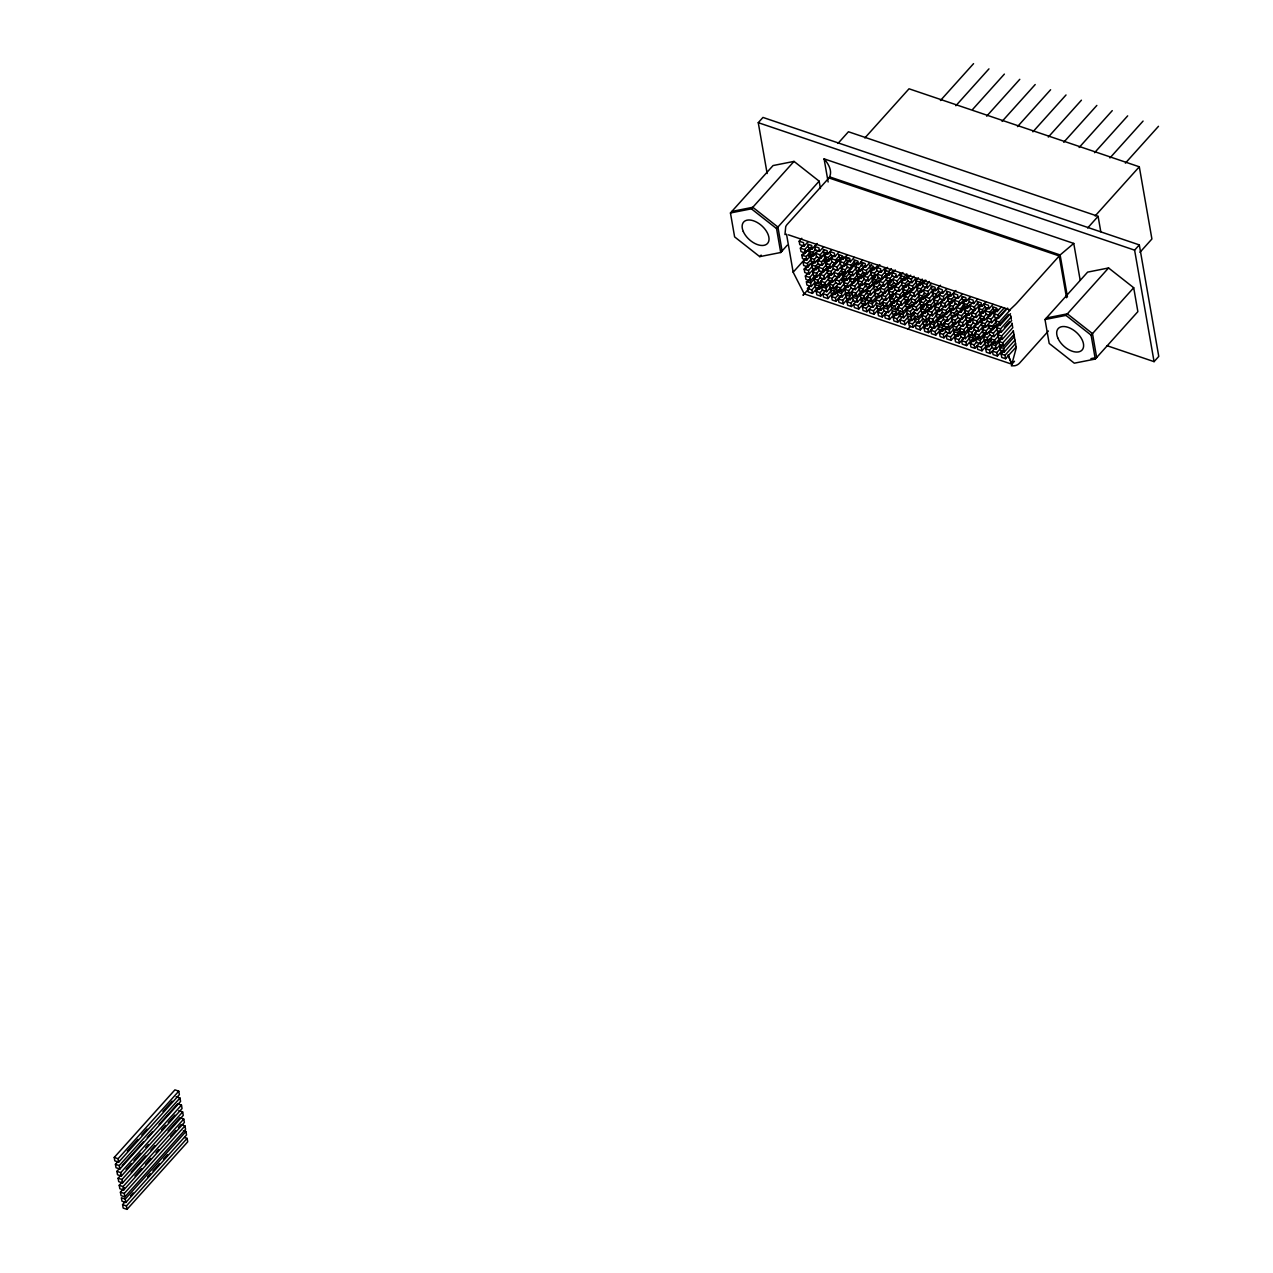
<?xml version="1.0" encoding="UTF-8"?>
<svg xmlns="http://www.w3.org/2000/svg" width="1273" height="1273" viewBox="0 0 1273 1273"><rect width="100%" height="100%" fill="white"/><g stroke="black" fill="none" stroke-linecap="round" stroke-linejoin="round"><path stroke-width="1.5" d="M1014.501 361.261L1011.86 364.205L804.218 293.872L793.159 272.199L786.523 234.184L784.964 234.566L785.712 226.721A12.284 9.898 56.4 0 1 787.032 224.573L828.946 177.934C833.131 171.68 828.421 163.724 824.092 158.854L828.134 181.991M767.142 173.526L758.262 122.669L762.973 117.434L1139.319 244.909L1158.764 356.408L1154.07 361.643L1107.017 345.699M787.239 245.212L780.715 252.5L759.742 256.637L734.616 236.889L730.447 212.973L773.061 165.554L794.018 161.4L819.144 181.164L820.433 188.515M730.447 212.973L751.404 208.836L794.018 161.4M837.968 143.419L848.439 131.756L1098.106 216.33L1100.795 231.75M780.715 252.5L776.546 228.583L819.144 181.164M864.844 137.961L909.033 88.792L1139.303 166.795L1151.906 238.99L1139.956 252.309M759.742 256.637L761.127 255.093M808.069 241.727L804.106 246.135L799.778 244.671L799.173 241.218L801.799 238.274M810.599 247.169L805.316 253.041L800.988 251.593L800.383 248.14L803.008 245.196M805.316 253.041L804.711 249.588L808.673 245.18M940.445 100.503L973.559 63.65M812.079 254.186L806.796 260.058L802.451 258.594L801.847 255.141L805.809 250.733M801.847 255.141L802.833 255.475L808.116 249.603M818.428 250.415L813.495 255.746L809.66 254.473L809.055 251.036L811.697 248.092M812.301 248.887L811.713 245.466L807.846 244.161L808.45 247.599L812.301 248.887L816.264 244.48M823.488 246.946L819.526 251.354L815.181 249.89L814.577 246.437L817.218 243.493M806.796 260.058L806.191 256.557L810.137 252.165M793.159 272.199L805.029 258.992M813.272 261.076L808.005 266.964L803.661 265.516L803.056 262.063L805.698 259.119M808.339 256.191L810.981 253.247M813.495 255.746L812.906 252.325L815.547 249.381M821.228 255.953L814.991 262.811L811.14 261.522L810.535 258.085L815.818 252.213M808.005 266.964L807.4 263.511L811.362 259.103M814.386 268.126L809.119 273.997L804.775 272.533L804.17 269.08L806.811 266.137M804.17 269.08L805.141 269.415L810.424 263.543M814.991 262.811L814.386 259.39L817.027 256.446M820.13 254.807L815.786 253.359L816.391 256.812L820.735 258.26L820.13 254.807L824.077 250.399M821.117 264.338L816.184 269.669L812.333 268.396L811.728 264.959L814.37 262.015M955.848 105.739L988.962 68.869M809.119 273.997L808.498 270.512L812.46 266.089M827.482 259.406L822.215 265.277L817.871 263.813L817.266 260.36L818.237 260.694L824.84 253.343M820.735 258.26L826.002 252.388M815.595 275.032L810.312 280.903L805.984 279.455L805.379 276.002L808.021 273.058M816.184 269.669L815.579 266.248L818.221 263.304M832.876 256.557L828.914 260.965L825.063 259.692L824.458 256.255L827.1 253.311M827.721 254.107L827.116 250.686L823.265 249.381L823.87 252.818L827.721 254.107L831.667 249.699M822.215 265.277L821.594 261.777L825.556 257.385M823.536 269.892L817.298 276.75L813.447 275.461L812.858 272.024L818.125 266.152M823.742 261.411L826.384 258.467M810.312 280.903L809.708 277.45L813.67 273.043M828.914 260.965L828.309 257.544L830.951 254.6M815.213 282.065L811.267 286.473L806.923 285.009L806.318 281.556L807.289 281.874L809.93 278.946M817.298 276.75L816.709 273.329L819.351 270.385M834.356 263.622L830.394 268.03L826.543 266.741L825.954 263.304L832.542 255.953M841.421 257.607L836.138 263.479L831.81 262.047L831.205 258.578L833.831 255.634M822.804 268.73L818.475 267.282L819.08 270.735L823.408 272.183L822.804 268.73L826.766 264.323M822.453 279.201L818.491 283.608L814.656 282.335L814.052 278.898L816.693 275.955M811.267 286.473L810.646 282.972L817.25 275.636M834.929 256.573L834.324 253.088L829.996 251.656L830.601 255.125L834.929 256.573L838.891 252.165M817.743 287.491L812.46 293.363L808.132 291.931L807.528 288.478L810.169 285.534M829.805 273.345L824.522 279.217L820.178 277.769L819.573 274.3L820.56 274.634L827.148 267.282M830.394 268.03L829.805 264.609L832.447 261.665M823.408 272.183L828.691 266.312M809.501 288L802.992 295.272L803.915 294.349M836.138 263.479L835.534 260.026L839.496 255.618M818.491 283.608L817.903 280.187L820.544 277.243M836.52 269.558L831.587 274.888L827.752 273.615L827.148 270.178L829.789 267.235M824.363 283.831L819.446 289.226L815.595 287.937L815.006 284.5L817.632 281.556M972.588 109.478L1004.381 74.089M824.522 279.217L823.917 275.732L827.88 271.308M841.58 266.089L837.618 270.497L833.274 269.033L832.669 265.58L837.952 259.708M812.46 293.363L811.856 289.926L815.818 285.518M832.669 265.58L833.656 265.914L841.564 257.098M830.998 280.251L825.731 286.123L821.387 284.691L820.783 281.222L823.424 278.278M831.587 274.888L830.998 271.467L833.64 268.523M849.6 260.313L844.317 266.184L840.482 264.911L839.878 261.474L843.84 257.066M819.446 289.226L818.857 285.804L821.499 282.861M843.124 259.326L842.535 255.905L838.668 254.6L839.273 258.037L843.124 259.326L847.086 254.918M837.618 270.497L837.013 267.012L840.96 262.604M840.275 273.631L832.717 281.969L828.866 280.681L828.262 277.243L830.903 274.3M825.922 290.212L820.655 296.084L816.805 294.811L816.2 291.374L821.483 285.486M825.731 286.123L825.127 282.67L829.089 278.262M844.317 266.184L843.728 262.763L847.691 258.355M830.633 287.284L826.67 291.692L822.326 290.228L821.721 286.775L822.708 287.109L825.35 284.165M832.717 281.969L832.112 278.548L834.754 275.604M854.676 263.463L845.813 273.249L841.962 271.961L841.358 268.523L849.282 259.708M820.655 296.084L820.051 292.647L822.692 289.719M838.223 273.95L833.879 272.502L834.483 275.955L838.827 277.403L838.223 273.95L842.185 269.542M838.843 283.513L833.91 288.828L830.06 287.555L829.455 284.118L832.096 281.174M826.67 291.692L826.066 288.191L831.333 282.32M850.348 261.792L849.743 258.308L845.399 256.875L846.004 260.344L850.348 261.792L854.31 257.385M845.208 278.564L839.941 284.436L835.597 282.988L834.993 279.519L835.963 279.853L842.567 272.517M845.813 273.249L845.208 269.828L847.85 266.884M838.827 277.403L844.094 271.531M850.953 265.245L846.609 263.797L847.213 267.266L851.557 268.698L850.953 265.245L854.899 260.838M833.91 288.828L833.306 285.407L835.947 282.463M852.289 274.236L847.006 280.108L843.156 278.835L842.551 275.398L845.192 272.454M839.782 289.051L834.865 294.445L831.014 293.156L830.41 289.719L833.051 286.775M986.67 116.177L1019.784 79.308M839.941 284.436L839.321 280.951L845.924 273.6M827.275 295.145L822.931 293.697L823.536 297.15L827.88 298.582L827.275 295.145L831.237 290.737M858.304 269.844L853.037 275.716L848.693 274.268L848.089 270.799L849.059 271.133L856.984 262.318M841.469 280.569L844.11 277.625M847.006 280.108L846.402 276.687L850.364 272.279M865.019 265.532L859.736 271.404L855.886 270.131L855.281 266.693L857.922 263.766M834.865 294.445L834.261 291.024L836.902 288.08M827.88 298.582L833.147 292.71M858.543 264.545L857.938 261.124L854.088 259.819L854.692 263.256L858.543 264.545L862.489 260.153M853.037 275.716L852.417 272.231L856.379 267.823M855.695 278.851L848.12 287.189L844.27 285.9L843.681 282.463L846.306 279.519M841.342 295.431L836.059 301.303L832.208 300.03L831.619 296.593L836.886 290.721M859.514 276.75L854.231 282.622L849.903 281.19L849.298 277.721L851.939 274.777M840.53 287.889L836.202 286.441L836.807 289.91L841.135 291.342L840.53 287.889L844.492 283.481M859.736 271.404L859.132 267.982L863.094 263.575M846.036 292.504L842.09 296.911L837.745 295.447L837.141 291.994L838.111 292.329L840.753 289.385M848.12 287.189L847.532 283.768L851.478 279.36M841.135 291.342L846.418 285.47M866.499 272.597L861.216 278.469L857.365 277.18L856.777 273.743L860.723 269.335M836.059 301.303L835.454 297.866L838.095 294.938M872.244 268.046L866.961 273.918L862.633 272.486L862.028 269.017L864.653 266.089M854.231 282.622L853.626 279.169L858.909 273.297M842.09 296.911L841.469 293.411L847.516 286.409M865.751 267.012L865.147 263.527L860.819 262.095L861.423 265.564L865.751 267.012L869.714 262.604M848.566 297.93L843.283 303.817L838.955 302.369L838.35 298.916L840.992 295.973M860.628 283.784L855.345 289.655L851 288.207L850.396 284.738L851.382 285.072L859.291 276.257M861.216 278.469L860.628 275.048L863.269 272.104M866.961 273.918L866.356 270.465L871.639 264.593M848.725 290.626L844.874 289.337L845.479 292.774L849.314 294.047L848.725 290.626L851.366 287.682M867.693 279.455L862.426 285.327L858.575 284.054L857.97 280.617L864.574 273.281M855.185 294.27L850.269 299.664L846.418 298.375L845.829 294.938L848.455 291.994M1002.09 121.396L1035.204 84.527M855.345 289.655L854.74 286.17L858.702 281.747M843.283 303.817L842.678 300.364L846.64 295.957M873.724 275.063L868.441 280.935L864.096 279.487L863.492 276.018L864.478 276.352L872.387 267.537M849.314 294.047L854.247 288.732M880.423 270.751L875.14 276.623L871.305 275.35L870.7 271.913L874.662 267.505M862.426 285.327L861.821 281.906L864.462 278.962M850.269 299.664L849.68 296.243L852.321 293.299M873.946 269.765L873.358 266.343L869.491 265.039L870.095 268.476L873.946 269.765L877.909 265.373M868.441 280.935L867.836 277.45L871.782 273.043M868.457 287.014L863.54 292.424L859.689 291.119L859.084 287.682L861.726 284.738M885.133 267.839L881.171 272.231L876.826 270.783L876.222 267.314L877.208 267.648L879.85 264.704M856.745 300.651L851.478 306.522L847.627 305.249L847.022 301.812L849.664 298.869M855.949 293.108L851.605 291.66L852.21 295.129L856.554 296.561L855.949 293.108L859.912 288.7M875.14 276.623L874.551 273.202L877.192 270.258M863.54 292.424L862.935 288.987L866.897 284.579M881.903 277.816L876.636 283.688L872.785 282.399L872.18 278.962L876.142 274.554M851.478 306.522L850.873 303.101L853.515 300.157M856.554 296.561L861.821 290.69M869.045 284.388L864.701 282.94L865.306 286.409L869.65 287.841L869.045 284.388L875.633 277.053M870.016 293.395L864.733 299.266L860.882 297.993L860.277 294.556L864.24 290.149M856.888 298.63L852.544 297.214L853.149 300.667L857.493 302.131L856.888 298.63L862.155 292.758M876.031 289.003L870.764 294.875L866.42 293.427L865.815 289.958L866.786 290.292L874.71 281.476M876.636 283.688L876.031 280.267L878.672 277.323M893.312 270.592L889.366 275L885.515 273.695L884.91 270.258L887.552 267.33M869.65 287.841L874.917 281.969M857.493 302.131L861.455 297.723M881.775 275.684L877.431 274.236L878.036 277.705L882.38 279.137L881.775 275.684L885.722 271.276M864.733 299.266L864.128 295.845L868.091 291.437M883.112 284.675L877.829 290.546L873.978 289.273L873.389 285.836L878.656 279.965M870.605 299.489L865.688 304.884L861.837 303.595L861.232 300.157L863.874 297.214M1017.493 126.616L1050.607 89.746M870.764 294.875L870.143 291.39L874.105 286.982M858.097 305.584L853.753 304.136L854.358 307.589L858.702 309.037L858.097 305.584L862.06 301.176M889.127 280.283L883.86 286.154L879.516 284.706L878.911 281.238L879.882 281.572L886.485 274.236M889.366 275L888.761 271.563L891.402 268.635M882.38 279.137L887.647 273.265M877.24 295.909L871.957 301.781L867.629 300.348L867.024 296.88L869.666 293.952M877.829 290.546L877.224 287.125L879.866 284.181M895.842 275.97L890.559 281.842L886.708 280.569L886.103 277.132L890.066 272.724M865.688 304.884L865.083 301.462L867.725 298.519M858.702 309.037L863.969 303.149M883.86 286.154L883.239 282.67L887.201 278.262M883.86 292.233L878.943 297.643L875.092 296.338L874.503 292.901L878.45 288.494M900.536 273.058L896.574 277.45L892.246 276.002L891.641 272.533L892.612 272.868L895.253 269.94M871.814 306.411L866.881 311.742L863.03 310.469L862.442 307.032L865.067 304.088M890.336 287.189L885.053 293.061L880.725 291.628L880.12 288.159L882.762 285.232M871.957 301.781L871.353 298.328L875.315 293.92M890.559 281.842L889.954 278.421L892.596 275.477M878.943 297.643L878.354 294.206L880.996 291.278M897.322 283.036L892.039 288.907L888.188 287.618L887.599 284.181L891.546 279.774M866.881 311.742L866.276 308.321L868.918 305.377M885.053 293.061L884.449 289.608L891.052 282.272M872.291 303.849L867.963 302.433L868.568 305.886L872.912 307.35L872.291 303.849L879.659 295.368M891.45 294.222L886.167 300.11L881.823 298.646L881.218 295.177L882.205 295.511L888.793 288.175M908.731 275.811L904.769 280.219L900.918 278.914L900.313 275.477L902.955 272.549M892.039 288.907L891.45 285.486L894.092 282.542M872.912 307.35L876.858 302.942M897.179 280.903L892.85 279.455L893.455 282.924L897.783 284.356L897.179 280.903L901.141 276.496M879.548 301.065L875.697 299.776L876.301 303.213L880.152 304.486L879.548 301.065L882.189 298.121M898.515 289.894L893.248 295.766L889.397 294.493L888.793 291.056L894.076 285.184M1032.912 131.835L1066.026 94.966M886.167 300.11L885.562 296.609L889.525 292.201M873.501 310.803L869.173 309.355L869.777 312.808L874.105 314.256L873.501 310.803L877.463 306.395M904.769 280.219L904.18 276.782L906.806 273.854M904.546 285.502L899.263 291.374L894.919 289.926L894.314 286.457L895.301 286.791L901.889 279.455M897.783 284.356L903.066 278.485M880.152 304.486L885.419 298.614M114.236 1157.428L174.926 1089.863L178.777 1091.168L179.382 1094.605L118.675 1162.154L114.825 1160.865L114.236 1157.428L118.087 1158.732L118.675 1162.154M893.248 295.766L892.644 292.344L895.285 289.401M911.245 281.19L905.962 287.062L902.127 285.788L901.523 282.351L906.806 276.48M880.502 306.682L876.651 305.377L877.24 308.814L881.091 310.103L880.502 306.682L883.144 303.738M874.105 314.256L879.388 308.368M899.263 291.374L898.658 287.889L901.3 284.945M899.629 296.975L894.362 302.863L890.511 301.558L889.907 298.121L893.869 293.713M915.955 278.278L911.993 282.686L907.649 281.222L907.044 277.753L908.031 278.087L910.672 275.159M886.247 312.553L882.3 316.961L878.45 315.688L877.845 312.251L880.486 309.307M118.087 1158.732L178.777 1091.168M886.772 303.547L882.428 302.099L883.032 305.568L887.376 307L886.772 303.547L893.36 296.211M881.091 310.103L886.008 304.708M905.962 287.062L905.374 283.64L908.015 280.697M176.12 1096.753L179.97 1098.026L180.575 1101.463L119.885 1169.012L116.034 1167.739L115.429 1164.302L118.071 1161.374M127.3 1151.078L137.866 1139.335M141.812 1134.927L147.095 1129.056M162.928 1111.44L172.173 1101.145M911.993 282.686L911.388 279.185L914.014 276.241M894.362 302.863L893.757 299.426L896.399 296.498M887.376 307L892.644 301.128M912.725 288.255L907.458 294.143L903.607 292.838L903.003 289.401L908.285 283.529M882.3 316.961L881.696 313.54L884.337 310.596M918.47 283.704L913.202 289.576L908.858 288.144L908.254 284.675L910.895 281.747M899.868 294.827L895.524 293.379L896.128 296.848L900.472 298.28L899.868 294.827L903.83 290.419M900.838 303.833L895.555 309.705L891.705 308.432L891.116 304.995L895.062 300.587M887.711 309.084L883.367 307.652L883.971 311.105L888.315 312.569L887.711 309.084L892.978 303.197M119.885 1169.012L119.28 1165.591L179.97 1098.026M894.792 313.604L889.525 319.475L885.181 318.027L884.576 314.574L887.217 311.63M906.853 299.441L901.586 305.329L897.242 303.865L896.638 300.396L897.608 300.73L904.212 293.395M907.458 294.143L906.853 290.705L909.495 287.778M925.089 280.044L920.188 285.438L916.337 284.134L915.733 280.697L918.374 277.769M900.472 298.28L905.74 292.408M888.315 312.569L893.598 306.698M159.141 1124.361L177.615 1103.786L181.466 1105.091L182.055 1108.528L121.365 1176.077L117.514 1174.788L116.909 1171.351L119.551 1168.407M122.192 1165.479L143.308 1141.976M147.254 1137.569L152.537 1131.697M913.202 289.576L912.598 286.123L916.544 281.715M895.555 309.705L894.951 306.284L897.592 303.34M913.934 295.113L908.651 300.985L904.801 299.712L904.212 296.275L909.479 290.403M1048.315 137.054L1081.429 100.185M901.586 305.329L900.966 301.828L906.249 295.941M919.949 290.721L914.682 296.593L910.338 295.145L909.734 291.676L912.375 288.748M889.525 319.475L888.92 316.022L892.882 311.614M909.734 291.676L910.704 292.01L917.308 284.675M920.188 285.438L919.583 282.001L922.225 279.073M908.063 306.347L902.78 312.219L898.452 310.787L897.847 307.318L900.488 304.39M121.365 1176.077L120.76 1172.656L181.466 1105.091M926.664 286.409L921.381 292.297L917.531 291.008L916.926 287.571L922.209 281.699M908.651 300.985L908.047 297.564L910.688 294.62M895.906 311.901L892.055 310.596L892.659 314.033L896.51 315.322L895.906 311.901L898.547 308.957M178.809 1110.677L182.66 1111.95L183.264 1115.387L122.558 1182.935L118.707 1181.662L118.118 1178.225L120.76 1175.281M126.027 1169.41L131.31 1163.538M133.951 1160.61L140.539 1153.258M145.822 1147.387L148.464 1144.443M161.655 1129.756L165.617 1125.348M168.259 1122.42L174.847 1115.068M914.682 296.593L914.062 293.108L918.024 288.7M915.048 302.21L909.765 308.082L905.915 306.777L905.326 303.34L907.951 300.412M931.359 283.497L927.396 287.905L923.068 286.441L922.464 282.972L923.434 283.306L926.076 280.378M902.987 316.309L897.704 322.18L893.853 320.907L893.264 317.47L897.21 313.063M902.78 312.219L902.175 308.766L908.779 301.43M896.51 315.322L900.472 310.914M921.381 292.297L920.777 288.86L923.418 285.932M122.558 1182.935L121.969 1179.514L182.66 1111.95M927.396 287.905L926.792 284.404L929.433 281.46M909.765 308.082L909.177 304.645L911.818 301.717M927.778 293.968L922.861 299.362L919.011 298.057L918.422 294.62L922.368 290.212M897.704 322.18L897.099 318.759L901.061 314.351M168.052 1130.949L179.923 1117.742L183.773 1119.047L184.378 1122.468L123.688 1190.032L119.821 1188.727L119.232 1185.29L121.874 1182.346M131.103 1172.067L145.615 1155.916M150.898 1150.044L154.86 1145.636M915.271 300.046L910.943 298.598L911.548 302.067L915.876 303.499L915.271 300.046L919.233 295.638M916.242 309.053L910.975 314.94L907.124 313.651L906.519 310.214L911.802 304.342M903.114 314.304L898.786 312.872L899.39 316.341L903.735 317.789L903.114 314.304L908.397 308.416M922.273 304.661L916.99 310.548L912.646 309.084L912.041 305.615L913.027 305.95L919.615 298.614M922.861 299.362L922.273 295.925L924.914 292.997M915.876 303.499L921.159 297.627M123.688 1190.032L123.083 1186.595L183.773 1119.047M903.735 317.789L907.681 313.381M928.001 291.342L923.673 289.894L924.278 293.363L928.606 294.795L928.001 291.342L931.963 286.95M910.975 314.94L910.37 311.503L913.012 308.575M928.017 301.812L924.071 306.204L920.22 304.931L919.615 301.494L924.898 295.622M178.491 1127.544L181.132 1124.616L184.967 1125.889L185.572 1129.326L124.881 1196.875L121.03 1195.602L120.426 1192.165L124.388 1187.757M134.938 1176.013L141.542 1168.678M145.504 1164.27L150.771 1158.382M156.054 1152.511L158.695 1149.583M170.566 1136.359L175.849 1130.488M1063.735 142.274L1096.849 105.42M916.99 310.548L916.385 307.048L921.668 301.16M904.323 321.242L899.995 319.794L900.6 323.262L904.928 324.695L904.323 321.242L908.285 316.834M935.369 295.941L930.086 301.828L925.742 300.364L925.137 296.895L926.123 297.23L933.889 288.923M924.071 306.204L923.466 302.783L926.108 299.839M940.747 293.108L936.785 297.516L932.95 296.227L932.345 292.79L934.987 289.862M911.325 317.12L907.474 315.815L908.063 319.252L911.914 320.541L911.325 317.12L915.271 312.712M124.881 1196.875L124.277 1193.453L184.967 1125.889M904.928 324.695L910.211 318.823M935.591 290.658L935.003 287.221L931.136 285.916L931.741 289.353L935.591 290.658L940.508 285.263M930.086 301.828L929.481 298.328L933.427 293.92M930.452 307.43L925.185 313.301L921.334 311.996L920.729 308.559L924.691 304.152M918.39 321.528L913.123 327.4L909.272 326.127L908.667 322.69L911.309 319.746M936.562 302.847L931.295 308.718L926.951 307.286L926.346 303.817L928.988 300.889M911.914 320.541L915.876 316.134M917.594 313.985L913.25 312.537L913.855 316.006L918.199 317.438L917.594 313.985L924.182 306.65M936.785 297.516L936.196 294.079L938.837 291.151M125.231 1199.071L121.381 1197.766L121.985 1201.203L125.836 1202.492L125.231 1199.071L185.922 1131.506L183.36 1130.647M925.185 313.301L924.58 309.864L928.542 305.456M918.199 317.438L923.466 311.567M943.198 299.187L938.281 304.581L934.43 303.276L933.825 299.839L939.108 293.968M908.047 329.039L910.672 326.095M913.123 327.4L912.518 323.978L916.48 319.571M949.292 294.143L944.025 300.014L939.681 298.582L939.076 295.113L941.718 292.185M184.553 1137.505L187.115 1138.364L187.72 1141.801L127.029 1209.35L123.179 1208.077L122.574 1204.64L125.215 1201.696M130.498 1195.824L133.14 1192.881M147.652 1176.729L150.294 1173.801M152.919 1170.858L159.523 1163.522M163.485 1159.114L167.447 1154.706M931.295 308.718L930.69 305.265L934.653 300.858M918.533 319.523L914.189 318.091L914.794 321.56L919.138 323.008L918.533 319.523L927.205 309.562M125.836 1202.492L186.526 1134.943L185.922 1131.506M942.816 293.124L942.211 289.623L937.867 288.191L938.472 291.66L942.816 293.124L946.778 288.716M937.676 309.896L932.409 315.768L928.065 314.304L927.46 310.835L928.431 311.169L935.034 303.833M938.281 304.581L937.676 301.144L940.317 298.216M919.138 323.008L923.1 318.6M127.029 1209.35L126.425 1205.929L187.115 1138.364M944.025 300.014L943.42 296.561L947.367 292.169M925.773 316.722L921.938 315.433L922.527 318.887L926.378 320.159L925.773 316.722L928.415 313.794M944.407 306.109L939.474 311.439L935.623 310.151L935.034 306.713L937.66 303.786M1079.138 147.493L1112.252 110.64M932.409 315.768L931.788 312.267L935.75 307.859M919.743 326.461L915.398 325.013L916.003 328.482L920.347 329.914L919.743 326.461L925.025 320.589M950.772 301.16L945.505 307.048L941.161 305.584L940.556 302.115L941.527 302.449L948.13 295.113M926.378 320.159L931.661 314.272M939.474 311.439L938.869 308.002L941.511 305.074M957.121 297.405L952.204 302.735L948.353 301.462L947.749 298.009L950.39 295.081M926.728 322.34L922.877 321.035L923.482 324.472L927.333 325.761L926.728 322.34L929.37 319.396M920.347 329.914L925.614 324.042M951.011 295.877L950.406 292.44L946.555 291.135L947.16 294.572L951.011 295.877L955.928 290.483M945.505 307.048L944.884 303.547L948.846 299.139M945.505 313.126L940.588 318.521L936.737 317.216L936.148 313.779L940.095 309.371M933.809 326.747L928.526 332.619L924.675 331.346L924.087 327.909L926.712 324.965M932.998 319.221L928.669 317.757L929.274 321.226L933.602 322.658L932.998 319.221L936.96 314.813M927.333 325.761L931.295 321.369M952.204 302.735L951.599 299.298L954.241 296.37M938.503 323.819L934.557 328.227L930.213 326.779L929.608 323.31L930.579 323.644L933.22 320.701M940.588 318.521L939.999 315.083L942.641 312.156M959.922 302.942L953.684 309.8L949.833 308.496L949.244 305.059L954.511 299.187M928.526 332.619L927.922 329.198L930.563 326.254M933.602 322.658L938.885 316.786M946.094 310.485L941.765 309.037L942.37 312.506L946.698 313.938L946.094 310.485L950.056 306.093M947.064 319.507L941.797 325.379L937.946 324.106L937.342 320.669L942.625 314.781M934.557 328.227L933.936 324.742L940.54 317.391M958.219 298.343L957.614 294.843L953.286 293.427L953.891 296.88L958.219 298.343L962.181 293.936M941.033 329.261L935.75 335.133L931.422 333.701L930.818 330.232L934.764 325.824M953.095 315.115L947.812 320.987L943.468 319.523L942.863 316.07L943.85 316.388L950.438 309.053M953.684 309.8L953.095 306.363L955.737 303.435M946.698 313.938L951.981 308.066M958.824 301.796L954.495 300.348L955.1 303.801L959.428 305.234L958.824 301.796L962.786 297.389M941.797 325.379L941.193 321.942L943.834 319.014M958.84 312.251L954.893 316.659L951.042 315.37L950.438 311.933L953.079 309.005M946.698 326.588L942.736 330.98L938.885 329.691L938.296 326.254L940.922 323.31M1094.557 152.712L1127.671 115.859M947.812 320.987L947.207 317.486L951.17 313.078M935.75 335.133L935.146 331.68L939.108 327.272M966.191 306.395L960.908 312.267L956.564 310.803L955.959 307.334L956.946 307.668L962.229 301.796M959.428 305.234L964.711 299.362M954.289 322.005L949.021 327.877L944.677 326.445L944.073 322.992L946.714 320.048M954.893 316.659L954.289 313.222L956.93 310.294M972.54 302.624L967.607 307.955L963.772 306.682L963.168 303.245L965.809 300.301M942.736 330.98L942.147 327.559L944.789 324.615M966.414 301.096L965.825 297.659L961.958 296.354L962.563 299.792L966.414 301.096L970.376 296.689M960.908 312.267L960.303 308.766L964.25 304.358M960.924 318.345L956.007 323.74L952.156 322.451L951.552 318.998L956.835 313.126M949.212 331.967L943.945 337.838L940.095 336.565L939.49 333.128L943.452 328.72M967.385 313.285L962.117 319.157L957.773 317.725L957.169 314.256L965.093 305.456M949.021 327.877L948.417 324.44L952.379 320.032M967.607 307.955L967.019 304.518L969.66 301.59M953.923 329.055L949.96 333.446L945.616 331.998L945.012 328.529L945.998 328.864L948.64 325.92M956.007 323.74L955.402 320.303L958.044 317.375M975.341 308.161L969.103 315.02L965.252 313.715L964.648 310.278L969.931 304.406M943.945 337.838L943.341 334.417L945.982 331.473M962.117 319.157L961.513 315.704L965.475 311.312M962.133 325.267L957.201 330.598L953.35 329.325L952.761 325.888L955.386 322.944M949.96 333.446L949.356 329.962L955.943 322.61M973.638 303.563L973.033 300.062L968.689 298.646L969.294 302.099L973.638 303.563L977.6 299.155M968.498 320.335L963.231 326.206L958.887 324.742L958.283 321.289L959.253 321.608L964.536 315.736M969.103 315.02L968.498 311.583L971.14 308.655M974.243 307.016L969.899 305.568L970.503 309.021L974.847 310.453L974.243 307.016L978.189 302.608M957.201 330.598L956.596 327.161L959.237 324.233M975.229 316.547L970.297 321.878L966.446 320.605L965.857 317.152L968.482 314.224M962.117 331.807L958.155 336.215L954.304 334.91L953.7 331.473L956.341 328.529M1109.961 157.932L1143.074 121.078M963.231 326.206L962.611 322.706L966.573 318.298M950.565 336.899L946.221 335.451L946.826 338.92L951.17 340.352L950.565 336.899L954.527 332.492M981.594 311.614L976.327 317.486L971.983 316.022L971.379 312.569L972.349 312.887L980.115 304.581M970.297 321.878L969.692 318.441L972.333 315.513M986.989 308.766L983.027 313.174L979.176 311.901L978.571 308.464L981.212 305.52M958.155 336.215L957.551 332.778L960.192 329.834M951.17 340.352L956.437 334.481M981.833 306.316L981.228 302.879L977.378 301.574L977.982 305.027L981.833 306.316L985.779 301.908M976.327 317.486L975.707 313.985L979.669 309.578M977.648 322.085L971.41 328.959L967.56 327.67L966.971 324.233L972.238 318.345M964.632 337.186L959.349 343.058L955.498 341.785L954.909 338.347L960.176 332.476M963.82 329.659L959.492 328.211L960.097 331.664L964.425 333.096L963.82 329.659L967.782 325.252M983.027 313.174L982.422 309.737L985.063 306.809M969.326 334.274L965.38 338.666L961.035 337.218L960.431 333.749L961.401 334.083L964.043 331.155M971.41 328.959L970.822 325.538L973.463 322.594M964.425 333.096L969.708 327.225M992.065 311.901L984.506 320.239L980.656 318.934L980.067 315.497L986.655 308.161M959.349 343.058L958.744 339.636L961.386 336.693M995.534 309.8L990.251 315.672L985.923 314.24L985.318 310.787L987.943 307.843M976.916 320.939L972.588 319.491L973.193 322.944L977.521 324.376L976.916 320.939L980.878 316.531M976.566 331.41L972.62 335.817L968.769 334.544L968.164 331.107L970.806 328.163M965.38 338.666L964.759 335.181L970.042 329.309M989.041 308.782L988.437 305.281L984.109 303.865L984.713 307.318L989.041 308.782L993.004 304.374M971.856 339.7L966.573 345.572L962.245 344.14L961.64 340.671L964.282 337.743M983.918 325.554L978.635 331.426L974.291 329.962L973.686 326.509L974.672 326.843L981.26 319.491M984.506 320.239L983.918 316.802L986.559 313.874M977.521 324.376L982.804 318.505M990.251 315.672L989.646 312.235L993.608 307.827M972.62 335.817L972.015 332.38L974.657 329.452M990.983 321.226L985.716 327.097L981.865 325.824L981.26 322.387L983.902 319.443M978.476 336.04L973.559 341.435L969.708 340.13L969.119 336.693L971.745 333.765M1125.38 163.151L1158.494 126.298M978.635 331.426L978.03 327.925L981.992 323.517M966.573 345.572L965.968 342.119L969.931 337.711M995.693 318.298L991.731 322.706L987.387 321.242L986.782 317.789L987.768 318.107L995.677 309.307M985.111 332.444L979.844 338.316L975.5 336.884L974.895 333.431L977.537 330.487M1007.675 308.114L998.43 318.393L994.595 317.12L993.99 313.683L997.952 309.275M985.716 327.097L985.111 323.66L987.753 320.732M973.559 341.435L972.97 337.997L975.611 335.07M997.236 311.535L996.648 308.114L992.781 306.809L993.386 310.246L997.236 311.535L1001.199 307.127M991.731 322.706L991.126 319.205L995.072 314.797M994.388 325.84L986.83 334.178L982.979 332.889L982.374 329.452L985.016 326.509M980.035 342.405L974.768 348.277L970.917 347.004L970.312 343.567L975.595 337.695M979.844 338.316L979.239 334.879L983.202 330.471M998.43 318.393L997.841 314.956L1004.429 307.62M984.745 339.493L980.783 343.901L976.439 342.437L975.834 338.968L976.821 339.302L979.462 336.374M986.83 334.178L986.225 330.757L990.187 326.349M1010.476 313.715L999.926 325.458L996.075 324.169L995.47 320.716L1006.02 308.973M974.768 348.277L974.163 344.856L976.805 341.912M992.335 326.159L987.991 324.71L988.596 328.163L992.94 329.596L992.335 326.159L996.298 321.751M992.956 335.706L988.023 341.037L984.172 339.764L983.583 336.327L986.209 333.383M980.783 343.901L980.178 340.4L985.445 334.528M999.321 330.773L994.054 336.645L989.71 335.181L989.105 331.728L990.076 332.062L996.679 324.71M999.926 325.458L999.321 322.021L1009.887 310.278M992.94 329.596L998.207 323.724M1095.13 215.964L1139.303 166.795M988.023 341.037L987.418 337.6L990.06 334.672M1011.669 320.557L1001.119 332.317L997.268 331.044L996.679 327.607L1008.55 314.383M992.94 342.246L988.978 346.654L985.127 345.349L984.522 341.912L987.164 338.984M1087.635 227.994L1098.106 216.33M994.054 336.645L993.433 333.144L997.395 328.736M981.388 347.338L977.043 345.89L977.648 349.359L981.992 350.791L981.388 347.338L985.35 342.93M1001.119 332.317L1000.514 328.88L1011.08 317.136M988.978 346.654L988.373 343.217L991.015 340.289M981.992 350.791L987.259 344.919M1012.799 327.654L1002.233 339.398L998.382 338.109L997.793 334.672L1000.419 331.728M1004.381 327.32L1009.664 321.448M995.454 347.624L990.171 353.496L986.32 352.223L985.732 348.786L988.357 345.858M994.643 340.098L990.314 338.65L990.919 342.103L995.247 343.551L994.643 340.098L998.605 335.69M1000.148 344.712L996.202 349.12L991.858 347.656L991.253 344.187L993.895 341.259M991.253 344.187L992.224 344.522L994.865 341.594M1002.233 339.398L1001.644 335.977L1012.194 324.217M995.247 343.551L1000.53 337.663M990.171 353.496L989.567 350.075L992.208 347.131M996.202 349.12L995.581 345.62L1001.628 338.602M1002.838 342.819L998.987 341.546L999.591 344.983L1003.442 346.256L1002.838 342.819L1013.388 331.075M1014.947 340.114L1004.381 351.873L1000.53 350.568L999.942 347.131L1002.567 344.203M996.791 352.557L992.463 351.109L993.067 354.578L997.395 356.01L996.791 352.557L1000.753 348.166M1003.442 346.256L1013.992 334.513M1004.381 351.873L1003.792 348.436L1014.342 336.693M997.395 356.01L1002.678 350.139M1016.14 346.972L1005.59 358.731L1001.74 357.442L1001.135 354.005L1003.776 351.077M1005.59 358.731L1004.986 355.294L1015.536 343.551M1045.006 319.523L1087.619 272.12L1108.576 267.966L1133.702 287.73L1137.871 311.63L1095.273 359.05L1074.317 363.187L1049.191 343.439L1045.006 319.523L1065.978 315.386L1108.576 267.966M1048.395 331.012L1019.578 363.091A14.592 11.266 72 0 1 1014.74 365.749L1011.383 365.86L1016.284 347.784L1013.292 330.678M1154.07 361.643L1134.609 250.144L1139.319 244.909M1095.273 359.05L1091.104 335.149L1133.702 287.73M1080.156 280.06L1073.76 243.429L1060.123 254.966L1017.318 302.576A12.284 1.48 -43.1 0 1 1015.456 304.549L1009.155 310.501L1009.648 309.769L788.401 234.821M731.832 211.445L752.789 207.292L777.914 227.055L782.099 250.956M1046.39 317.995L1067.363 313.842L1092.489 333.606L1096.658 357.506L1090.945 358.636M877.208 267.648L880.566 268.746L881.171 272.231M892.612 272.868L895.969 273.966L896.574 277.45M908.031 278.087L911.388 279.185M923.434 283.306L926.792 284.404M802.833 255.475L806.191 256.557M818.237 260.694L821.594 261.777M833.656 265.914L837.013 267.012M849.059 271.133L852.417 272.231M864.478 276.352L867.836 277.45M879.882 281.572L883.239 282.67M895.301 286.791L898.658 287.889M910.704 292.01L914.062 293.108M926.123 297.23L929.481 298.328M941.527 302.449L944.884 303.547M956.946 307.668L960.303 308.766M972.349 312.887L975.707 313.985M987.768 318.107L991.126 319.205M805.141 269.415L808.498 270.512M820.56 274.634L823.917 275.732M835.963 279.853L839.321 280.951M851.382 285.072L854.74 286.17M866.786 290.292L870.143 291.39M882.205 295.511L885.562 296.609M897.608 300.73L900.966 301.828M913.027 305.95L916.385 307.048M928.431 311.169L931.788 312.267M943.85 316.388L947.207 317.486M959.253 321.608L962.611 322.706M974.672 326.843L978.03 327.925M990.076 332.062L993.433 333.144M807.289 281.874L810.646 282.972M822.708 287.109L826.066 288.191M838.111 292.329L841.469 293.411M930.579 323.644L933.936 324.742M945.998 328.864L949.356 329.962M961.401 334.083L964.759 335.181M976.821 339.302L980.178 340.4M992.224 344.522L995.581 345.62M800.383 248.14L804.711 249.588M809.055 251.036L812.906 252.325M824.458 256.255L828.309 257.544M831.205 258.578L835.534 260.026M839.878 261.474L843.728 262.763M855.281 266.693L859.132 267.982M862.028 269.017L866.356 270.465M870.7 271.913L874.551 273.202M886.103 277.132L889.954 278.421M901.523 282.351L905.374 283.64M908.254 284.675L912.598 286.123M916.926 287.571L920.777 288.86M932.345 292.79L936.196 294.079M939.076 295.113L943.42 296.561M947.749 298.009L951.599 299.298M963.168 303.245L967.019 304.518M978.571 308.464L982.422 309.737M985.318 310.787L989.646 312.235M993.99 313.683L997.841 314.956M803.056 262.063L807.4 263.511M811.728 264.959L815.579 266.248M827.148 270.178L830.998 271.467M842.551 275.398L846.402 276.687M849.298 277.721L853.626 279.169M857.97 280.617L861.821 281.906M873.389 285.836L877.224 287.125M880.12 288.159L884.449 289.608M888.793 291.056L892.644 292.344M904.212 296.275L908.047 297.564M919.615 301.494L923.466 302.783M926.346 303.817L930.69 305.265M935.034 306.713L938.869 308.002M950.438 311.933L954.289 313.222M957.169 314.256L961.513 315.704M965.857 317.152L969.692 318.441M981.26 322.387L985.111 323.66M996.679 327.607L1000.514 328.88M805.379 276.002L809.708 277.45M814.052 278.898L817.903 280.187M820.783 281.222L825.127 282.67M829.455 284.118L833.306 285.407M860.277 294.556L864.128 295.845M867.024 296.88L871.353 298.328M891.116 304.995L894.951 306.284M897.847 307.318L902.175 308.766M906.519 310.214L910.37 311.503M937.342 320.669L941.193 321.942M944.073 322.992L948.417 324.44M952.761 325.888L956.596 327.161M968.164 331.107L972.015 332.38M974.895 333.431L979.239 334.879M983.583 336.327L987.418 337.6M807.528 288.478L811.856 289.926M816.2 291.374L820.051 292.647M831.619 296.593L835.454 297.866M838.35 298.916L842.678 300.364M847.022 301.812L850.873 303.101M862.442 307.032L866.276 308.321M877.845 312.251L881.696 313.54M884.576 314.574L888.92 316.022M893.264 317.47L897.099 318.759M908.667 322.69L912.518 323.978M924.087 327.909L927.922 329.198M930.818 330.232L935.146 331.68M939.49 333.128L943.341 334.417M954.909 338.347L958.744 339.636M961.64 340.671L965.968 342.119M970.312 343.567L974.163 344.856M985.732 348.786L989.567 350.075M1001.135 354.005L1004.986 355.294M115.429 1164.302L119.28 1165.591M118.118 1178.225L121.969 1179.514M120.426 1192.165L124.277 1193.453M122.574 1204.64L126.425 1205.929M758.262 122.669L1134.609 250.144M824.092 158.854L1073.76 243.429M829.678 176.899L1060.123 254.966L1067.442 296.864M828.946 177.934L1059.216 255.937L1066.519 297.739M799.173 241.218L803.502 242.634L804.106 246.135M814.577 246.437L818.921 247.869L819.526 251.354M884.91 270.258L888.761 271.563M900.313 275.477L904.18 276.782M915.733 280.697L919.583 282.001M810.535 258.085L814.386 259.39M825.954 263.304L829.805 264.609M841.358 268.523L845.208 269.828M856.777 273.743L860.628 275.048M872.18 278.962L876.031 280.267M887.599 284.181L891.45 285.486M903.003 289.401L906.853 290.705M918.422 294.62L922.273 295.925M933.825 299.839L937.676 301.144M949.244 305.059L953.095 306.363M964.648 310.278L968.498 311.583M980.067 315.497L983.918 316.802M995.47 320.716L999.321 322.021M812.858 272.024L816.709 273.329M828.262 277.243L832.112 278.548M843.681 282.463L847.532 283.768M859.084 287.682L862.935 288.987M874.503 292.901L878.354 294.206M889.907 298.121L893.757 299.426M905.326 303.34L909.177 304.645M920.729 308.559L924.58 309.864M936.148 313.779L939.999 315.083M951.552 318.998L955.402 320.303M966.971 324.233L970.822 325.538M982.374 329.452L986.225 330.757M997.793 334.672L1001.644 335.977M815.006 284.5L818.857 285.804M830.41 289.719L834.261 291.024M845.829 294.938L849.68 296.243M861.232 300.157L865.083 301.462M938.296 326.254L942.147 327.559M953.7 331.473L957.551 332.778M969.119 336.693L972.97 337.997M984.522 341.912L988.373 343.217M999.942 347.131L1003.792 348.436M116.909 1171.351L120.76 1172.656M119.232 1185.29L123.083 1186.595M1065.978 315.386L1091.104 335.149M751.404 208.836L776.546 228.583M1008.073 355.183L1011.86 364.205L1008.168 355.072M1010.635 315.465L1011.303 319.268M1011.955 323.071L1012.624 326.875M1057.831 338.029A16.056 9.325 41.9 0 0 1081.032 350.934A16.056 9.325 41.9 0 0 1071.58 328.911A16.056 9.325 41.9 0 0 1057.831 338.029M743.273 231.479A16.056 9.325 41.9 0 0 766.457 244.368A16.056 9.325 41.9 0 0 757.005 222.361A16.056 9.325 41.9 0 0 743.273 231.479"/></g></svg>
